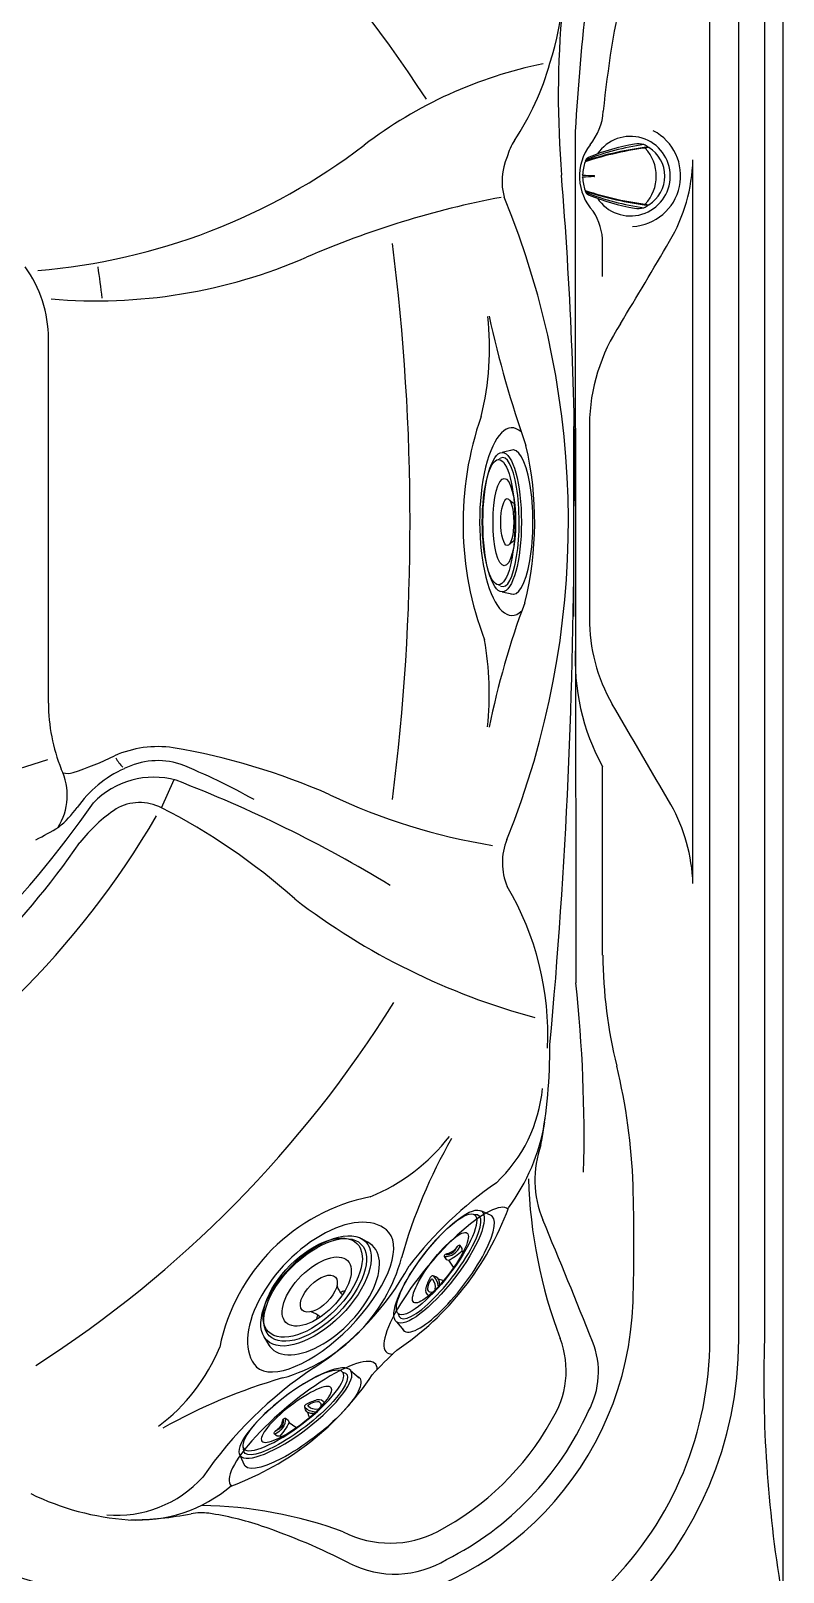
# Model space of a CAD drawing. Extents: x 0 to 78, y -21 to 126.
# Drawn here: x 51.6 to 77.6, y 6.5 to 59.7 of the extents above; entities that cross this region are included whole.
import ezdxf

# ---------------------------------------------------------------- set-up
doc = ezdxf.new("R2010")
doc.units = 0
doc.header["$MEASUREMENT"] = 0
doc.layers.add('1', color=4, linetype='Continuous')

# ---------------------------------------------------------------- blocks, each defined once
blk = doc.blocks.new('2014DJ3')
at = {"layer": '1', "color": 4}
for p, q in [((-2.395, -1.077), (-2.48, -1.412)), ((2.48, -1.412), (2.395, -1.077))]:
    blk.add_line(p, q, dxfattribs=at)
for centre, radius, start, end in [((0, -3.201), 1.451, 112.373, 119.2941), ((-1.235, -1.96), 0.69, 0.1478, 29.5225), ((1.235, -1.956), 0.687, 150.9779, 180.1334), ((0, -3.201), 1.451, 60.8468, 67.5641)]:
    blk.add_arc(centre, radius, start, end, dxfattribs=at)
at = {"layer": '1', "color": 3}
for centre, major_axis, ratio in [((-0.002, -1.069), (-2.159, 0), 0.508531), ((0, -1.182), (-2.241, 0), 0.503399), ((0.001, -1.261), (-1.509, 0), 0.503545)]:
    blk.add_ellipse(centre, major_axis=major_axis, ratio=ratio, dxfattribs=at)
at = {"layer": '1', "color": 4}
for centre, major_axis, ratio in [((0, -1.229), (-2.41, 0.002), 0.500562), ((0.001, -1.364), (-0.808, 0), 0.500724)]:
    blk.add_ellipse(centre, major_axis=major_axis, ratio=ratio, dxfattribs=at)
blk.add_ellipse((-0.003, -1.537), major_axis=(-2.49, -0.017), ratio=0.517311, start_param=6.132643, end_param=9.67006, dxfattribs=at)
blk = doc.blocks.new('2014RJ4')
at = {"layer": '1', "color": 4, "linetype": 'Continuous'}
for p, q in [((0.377, 1.134), (0.341, 1.022)), ((-2.41, 1.063), (-2.495, 0.685)), ((-0.348, 0.934), (-0.381, 1.025)), ((-0.304, 0.668), (-0.359, 0.817)), ((0.367, 0.938), (0.278, 0.667)), ((0.341, 1.021), (0.367, 0.938)), ((0.895, 0.713), (0.911, 0.764)), ((0.981, 0.817), (1.017, 0.928)), ((2.495, 0.685), (2.41, 1.063))]:
    blk.add_line(p, q, dxfattribs=at)
at = {"layer": '1', "color": 4, "linetype": 'Continuous', "flags": 128}
blk.add_lwpolyline([(0.91, 0.763), (0.945, 0.789), (0.98, 0.815)], dxfattribs=at)
at = {"layer": '1', "color": 4, "linetype": 'Continuous'}
for centre, radius, start, end in [((-0.201, -0.743), 1.843, 98.9519, 111.7688), ((-0.466, 0.987), 0.0929, 24.2948, 103.2341), ((0.414, 1.119), 0.0387, 78.927, 158.6482), ((0.834, 1.456), 0.558, 215.2902, 289.05), ((-0.133, -0.593), 1.836, 70.2427, 72.4413), ((0.763, 1.31), 0.34, 212.3313, 273.136), ((0.325, 0.781), 0.389, 58.3505, 65.3097), ((0.879, 1.529), 0.544, 229.9822, 274.3678), ((-0.817, 0.784), 0.196, 109.7291, 196.3544), ((-0.796, 0.823), 0.104, 123.7518, 200.5903), ((-0.726, 0.85), 0.179, 200.5903, 232.9805), ((-0.52, 0.409), 0.602, 91.2045, 123.7518), ((-0.891, 1.054), 0.408, 297.6448, 347.1762), ((-0.877, 1.074), 0.507, 309.8908, 351.4252), ((-0.532, 0.972), 0.0389, 347.1762, 91.2045), ((-0.593, 0.897), 0.248, 297.3263, 8.6743), ((1.261, 2.79), 2.056, 244.2244, 260.2168), ((0.649, 3.405), 2.438, 273.136, 276.823), ((0.923, 0.835), 0.152, 82.2549, 90.7231), ((0.725, 0.239), 0.778, 69.6423, 73.6926), ((0.976, 0.933), 0.0405, 353.4523, 61.08)]:
    blk.add_arc(centre, radius, start, end, dxfattribs=at)
blk.add_ellipse((0, 1.062), major_axis=(-2.41, -0.001), ratio=0.276704, dxfattribs=at)
at = {"layer": '1', "color": 3, "linetype": 'Continuous'}
for centre, major_axis, ratio in [((0.004, 1.178), (-2.158, 0), 0.257713), ((-0.004, 1.002), (-1.51, 0), 0.241168)]:
    blk.add_ellipse(centre, major_axis=major_axis, ratio=ratio, dxfattribs=at)
blk.add_ellipse((0.002, 1.048), major_axis=(-2.227, 0), ratio=0.254995, start_param=6.03104, end_param=9.672722, dxfattribs=at)
at = {"layer": '1', "color": 4, "linetype": 'Continuous'}
blk.add_ellipse((-0.002, 0.674), major_axis=(-2.497, -0.01), ratio=0.270096, start_param=6.167649, end_param=9.544442, dxfattribs=at)
blk = doc.blocks.new('2014DJ4')
at = {"layer": '1', "color": 3, "linetype": 'Continuous', "lineweight": 15}
for p, q in [((-2.145, 1.253), (-2.21, 1.111)), ((2.218, 1.094), (2.145, 1.253))]:
    blk.add_line(p, q, dxfattribs=at)
at = {"layer": '1', "color": 4, "linetype": 'Continuous'}
for p, q in [((-2.41, 1.063), (-2.495, 0.685)), ((2.495, 0.685), (2.41, 1.063))]:
    blk.add_line(p, q, dxfattribs=at)
for centre, radius, start, end in [((-1.008, 0.486), 0.397, 21.9, 51.6356), ((1.023, 0.474), 0.416, 129.0073, 157.3358)]:
    blk.add_arc(centre, radius, start, end, dxfattribs=at)
for centre, major_axis, ratio in [((0, 1.063), (-2.41, 0), 0.275784), ((0, 0.886), (-0.812, 0), 0.276352)]:
    blk.add_ellipse(centre, major_axis=major_axis, ratio=ratio, dxfattribs=at)
at = {"layer": '1', "color": 3, "linetype": 'Continuous'}
for centre, major_axis, ratio in [((0, 1.185), (-2.162, 0), 0.260629), ((0, 0.989), (1.51, 0), 0.258819)]:
    blk.add_ellipse(centre, major_axis=major_axis, ratio=ratio, dxfattribs=at)
blk.add_ellipse((0, 1.04), major_axis=(-2.228, -0.001), ratio=0.252987, start_param=6.154394, end_param=9.560892, dxfattribs=at)
at = {"layer": '1', "color": 4, "linetype": 'Continuous'}
blk.add_ellipse((0, 0.685), major_axis=(-2.495, 0), ratio=0.274041, start_param=6.159415, end_param=9.548548, dxfattribs=at)
blk = doc.blocks.new('2014AV')
at = {"layer": '1', "color": 4, "linetype": 'Continuous'}
for p, q in [((0.59, 1.004), (0.59, 0.984)), ((-1.575, 0.526), (-1.575, 0.501)), ((-1.575, -0.526), (-1.575, -0.501)), ((0.59, -1.004), (0.59, -0.984))]:
    blk.add_line(p, q, dxfattribs=at)
at = {"layer": '1', "color": 3, "linetype": 'Continuous'}
for centre, radius, start, end in [((1.812, -8.247), 9.441, 98.3836, 110.9675), ((1.863, -9.907), 10.984, 96.6541, 108.31), ((1.993, -10.4), 11.47, 96.9096, 108.1923), ((-0.553, 0), 1.42, 316.9149, 43.0851), ((1.993, 10.4), 11.47, 251.8075, 263.0906), ((1.863, 9.907), 10.984, 251.69, 263.3459), ((1.812, 8.247), 9.441, 249.0325, 261.6164)]:
    blk.add_arc(centre, radius, start, end, dxfattribs=at)
at = {"layer": '1', "color": 4, "linetype": 'Continuous'}
for centre, radius, start, end in [((1.395, -6.282), 7.499, 99.8076, 112.3308), ((-0.026, 0), 1.375, 213.7428, 146.1868), ((0.245, 0.369), 0.749, 74.9364, 99.8197), ((-0.057, 0.071), 1.135, 55.2054, 64.0447), ((-1.092, 0.334), 0.53, 153.9073, 159.3255), ((-1.341, 0.387), 0.29, 113.0683, 141.3707), ((0, 0), 1.161, 301.8524, 58.1476), ((-0.289, 0), 1.391, 159.0842, 178.2857), ((-0.289, 0), 1.391, 181.7148, 200.9164), ((-1.092, -0.334), 0.53, 200.6745, 206.0927), ((-1.341, -0.387), 0.29, 218.6293, 246.9317), ((1.395, 6.282), 7.499, 247.6692, 260.1924), ((-0.057, -0.071), 1.135, 295.9553, 304.7946), ((0.245, -0.369), 0.749, 260.1803, 285.0636)]:
    blk.add_arc(centre, radius, start, end, dxfattribs=at)
at = {"layer": '1', "color": 2, "linetype": 'Continuous'}
for centre, radius, start, end in [((-1.716, 0), 0.0554, 311.3619, 48.6386), ((15.926, 321.236), 321.68, 266.86338, 266.93396), ((-1.28, 0), 0.0163, 273.066, 86.934), ((16.137, -325.179), 325.628, 93.06604, 93.13577)]:
    blk.add_arc(centre, radius, start, end, dxfattribs=at)
blk = doc.blocks.new('2017 PRODIGY HL')
at = {"layer": '1', "color": 3, "linetype": 'Continuous'}
for p, q in [((75.035, 14.535), (75.035, 69.535)), ((76.035, 42.035), (76.035, 69.535)), ((76.921, 69.535), (76.921, 42.035)), ((70.389, 56.265), (70.389, 52.412)), ((70.389, 52.412), (70.411, 26.85)), ((71.335, 51.251), (71.335, 52.412)), ((52.191, 36.518), (52.191, 49.105)), ((70.343, 39.504), (70.343, 46.066)), ((76.035, 14.535), (76.035, 42.035)), ((76.921, 42.035), (76.921, 14.535)), ((50.288, 33.969), (52.175, 34.571)), ((71.335, 30.485), (71.335, 34.319)), ((56.095, 32.902), (56.534, 33.876)), ((71.335, 27.805), (71.335, 30.485)), ((69.346, 22.152), (69.356, 22.15)), ((55.415, 8.301), (55.415, 8.307))]:
    blk.add_line(p, q, dxfattribs=at)
at = {"layer": '1', "color": 2, "linetype": 'Continuous'}
for p, q in [((74.453, 42.035), (74.453, 55.281)), ((74.453, 30.288), (74.453, 42.035))]:
    blk.add_line(p, q, dxfattribs=at)
at = {"layer": '1', "color": 4, "linetype": 'Continuous'}
blk.add_lwpolyline([(71.775, 84.07), (5.795, 84.07, 0.207926), (0, 78.275), (0, 5.795, 0.207717), (5.795, 0), (71.775, 0, 0.207968), (77.57, 5.795), (77.57, 78.275, 0.207956)], format="xyb", close=True, dxfattribs=at)
at = {"layer": '1', "color": 2, "linetype": 'Continuous'}
for centre, radius, start, end in [((23.927, 30.373), 49.362, 33.1725, 54.0726), ((103.865, 57.487), 34.062, 174.8853, 184.5978), ((72.278, 54.731), 1.75, 273.0469, 62.543), ((-78.564, 42.816), 148.957, 0.19194, 4.59783), ((-11.657, 42.785), 76.339, 352.77714, 7.22836), ((-126.721, 42.767), 197.064, 354.74494, 0.10785), ((30.151, 47.303), 40.002, 302.6922, 328.1194)]:
    blk.add_arc(centre, radius, start, end, dxfattribs=at)
at = {"layer": '1', "color": 3, "linetype": 'Continuous'}
for centre, radius, start, end in [((59.686, 61.783), 10.32, 342.1845, 8.6063), ((106.501, 53.533), 35.311, 167.191, 174.429), ((142.222, 52.323), 71.941, 173.13928, 176.85914), ((72.313, 43.702), 15.203, 101.5215, 127.3387), ((60.727, 61.029), 9.106, 326.1182, 344.7008), ((69.353, 57.081), 2.007, 320.3733, 356.5631), ((69.777, 54.952), 1.795, 146.1182, 166.0311), ((50.089, 72.835), 21.44, 274.6579, 307.3387), ((69.97, 54.54), 2.111, 156.401, 195.1604), ((72.321, 54.72), 1.787, 142.7513, 222.7883), ((68.59, 55.441), 5.865, 329.5678, 358.4423), ((73.73, 22.834), 31.707, 100.7345, 113.4721), ((40.72, 42.781), 29.43, 338.101, 22.384), ((69.332, 52.412), 2.002, 0.0003, 33.1128), ((-177.889, 200.235), 291.727, 328.91487, 329.56782), ((53.854, 68.609), 18.197, 265.0467, 293.4721), ((48.001, 49.116), 4.191, 359.8515, 36.2028), ((-255122.484, -33227.082), 257337.252, 7.43001594, 7.4302584), ((57.705, 48.777), 9.721, 345.9429, 6.4802), ((103.301, 57.682), 36.724, 192.2594, 199.5152), ((77.33, 46.051), 6.455, 146.5038, 179.2105), ((77.755, 42.726), 11.243, 160.842, 200.9601), ((1161242.775, 41.001), 1161171.899, 179.999746439, 180.000076325), ((57.421, 42.785), 11.568, 345.9857, 13.1371), ((95.94, 29.837), 29.12, 159.6076, 168.4079), ((76.8, 39.43), 5.924, 179.7678, 209.8116), ((56.245, 36.807), 11.173, 354.2987, 9.7791), ((78.031, 38.01), 7.646, 176.5972, 208.8653), ((58.271, 36.518), 6.08, 180.0016, 202.0252), ((-754.343, -449.384), 958.305, 30.224376, 30.46479), ((50.064, 43.611), 9.946, 287.4354, 296.3395), ((55.981, 31.27), 3.743, 82.0292, 113.6906), ((55.679, 35.25), 1.321, 208.4522, 225.677), ((52.591, 12.135), 23.174, 66.2931, 80.2878), ((50.735, 33.332), 2.105, 327.8801, 25.5062), ((52.85, 34.653), 0.565, 254.3713, 290.0843), ((56.426, 30.631), 3.964, 114.044, 144.9723), ((55.969, 31.966), 2.563, 72.5539, 116.8768), ((48.531, 14.079), 21.926, 60.5989, 68.0199), ((55.825, 31.07), 2.886, 74.4416, 136.0287), ((40.07, -9.186), 46.102, 58.7355, 68.9899), ((24.703, 53.256), 35.368, 304.525, 325.2062), ((55.347, 31.445), 1.637, 62.8466, 120.1219), ((70.828, 52.099), 20.76, 244.5517, 260.8668), ((68.448, 30.079), 6.009, 1.9881, 29.2433), ((29.418, 48.149), 30.724, 300.0271, 329.6371), ((49.987, 35.253), 3.962, 310.2708, 323.6847), ((57.734, 28.167), 5.686, 124.3511, 141.6301), ((46.311, 13.678), 21.571, 48.1676, 63.0281), ((44.897, 45.201), 15.059, 297.1082, 300.5355), ((29.253, 48.315), 29.21, 304.158, 325.3257), ((70.011, 31.006), 2.139, 158.101, 202.7127), ((59.43, 25.075), 10.009, 357.2385, 30.6726), ((75.241, 48.757), 23.932, 232.5783, 254.8704), ((88.351, 28.021), 17.017, 180.728, 193.7412), ((20.714, 21.545), 49.979, 358.5889, 6.0934), ((50.28, 24.715), 19.235, 349.6464, 0.0094), ((52.313, 19.209), 20.082, 1.8489, 13.7412), ((64.167, 23.679), 5.113, 313.1799, 354.664), ((62.472, 23.207), 6.965, 323.6273, 350.3592), ((60.813, 25.577), 6.602, 292.174, 322.4151), ((81.522, 12.601), 17.779, 150.0539, 164.4992), ((72.613, 20.051), 3.619, 160.5197, 202.5285), ((75.394, 8.828), 13.544, 124.7938, 142.4515), ((85.77, 20.603), 17.008, 181.7436, 200.8037), ((10.09, 17.846), 62.327, 358.1487, 1.84888), ((64.621, 12.949), 6.646, 101.4222, 168.5515), ((58.583, 22.563), 10.119, 303.8962, 339.8152), ((-304.259, -136.274), 404.388, 21.88492, 22.52846), ((58.627, 18.951), 5.981, 286.059, 344.4992), ((56.109, 21.77), 9.748, 302.5606, 331.2556), ((61.372, 16.188), 11.018, 274.4265, 358.1487), ((63.035, 14.535), 12, 269.9999, 0.0001), ((63.035, 14.535), 13, 270.0001, 359.9999), ((66.924, 13.452), 3.149, 326.6803, 20.6452), ((68.377, 13.411), 2.812, 331.0098, 21.8849), ((121.879, 13.165), 44.978, 178.2542, 189.3662), ((52.151, 16.698), 6.433, 306.6661, 337.7997), ((74.67, 2.901), 15.36, 132.8416, 137.3247), ((69.246, 1.712), 14.231, 123.6759, 145.4608), ((55.053, 18.871), 10.01, 290.2925, 326.2701), ((65.609, -5.305), 19.26, 106.059, 119.4485), ((61.172, 16.398), 9.6, 297.7416, 330.8458), ((61.176, 16.395), 10.594, 296.7374, 335.7787), ((54.542, 12.486), 4.027, 265.2133, 317.7721), ((55.571, 17.359), 9.073, 243.9209, 266.0658), ((55.289, 13.251), 4.955, 266.0658, 310.6482), ((57.468, 6.753), 1.796, 81.5489, 101.1814), ((57.255, -5.994), 14.796, 69.7605, 89.0978), ((56.189, -1.856), 10.499, 71.311, 81.5489), ((54.972, 19.378), 11.074, 270.3626, 281.1814), ((52.44, -12.937), 22.197, 62.8065, 71.311), ((63.993, 11.067), 3.567, 242.9889, 297.4912), ((64.151, 9.856), 3.428, 242.8065, 301.5063), ((59.343, 33.366), 28.249, 250.091, 265.7119)]:
    blk.add_arc(centre, radius, start, end, dxfattribs=at)
for centre, major_axis, ratio, start_param, end_param in [((68.198, 42.785), (-0.001, 3.242), 0.342947, 5.984418, 9.738373), ((65.965, 16.565), (-2.091, -2.477), 0.256137, 3.123634, 6.524469), ((61.652, 15.923), (-2.243, -2.365), 0.543709, 3.09805, 6.254836), ((61.638, 15.937), (-2.278, -2.333), 0.422439, 0.011797, 3.105924), ((60.987, 11.598), (-2.505, -2.085), 0.251818, 2.919074, 6.331427)]:
    blk.add_ellipse(centre, major_axis=major_axis, ratio=ratio, start_param=start_param, end_param=end_param, dxfattribs=at)
at = {"layer": '1', "color": 1, "linetype": 'Continuous'}
blk.add_blockref('2014AV', (72.321, 54.72), dxfattribs=at)
for name, p, rotation in [('2014DJ4', (68.927, 42.769), 90), ('2014RJ4', (66.528, 16.405), 52.40612663927589), ('2014DJ3', (60.567, 17.081), 45.00000000000043)]:
    blk.add_blockref(name, p, dxfattribs=dict(at, rotation=rotation))
at = {"layer": '1', "color": 1, "linetype": 'Continuous', "xscale": -1, "rotation": 37.59387336072446}
blk.add_blockref('2014RJ4', (61.369, 11.149), dxfattribs=at)

msp = doc.modelspace()

# ---------------------------------------------------------------- block references
at = {"layer": '1'}
msp.add_blockref('2017 PRODIGY HL', (0, 0), dxfattribs=at)

doc.saveas('drawing.dxf')
